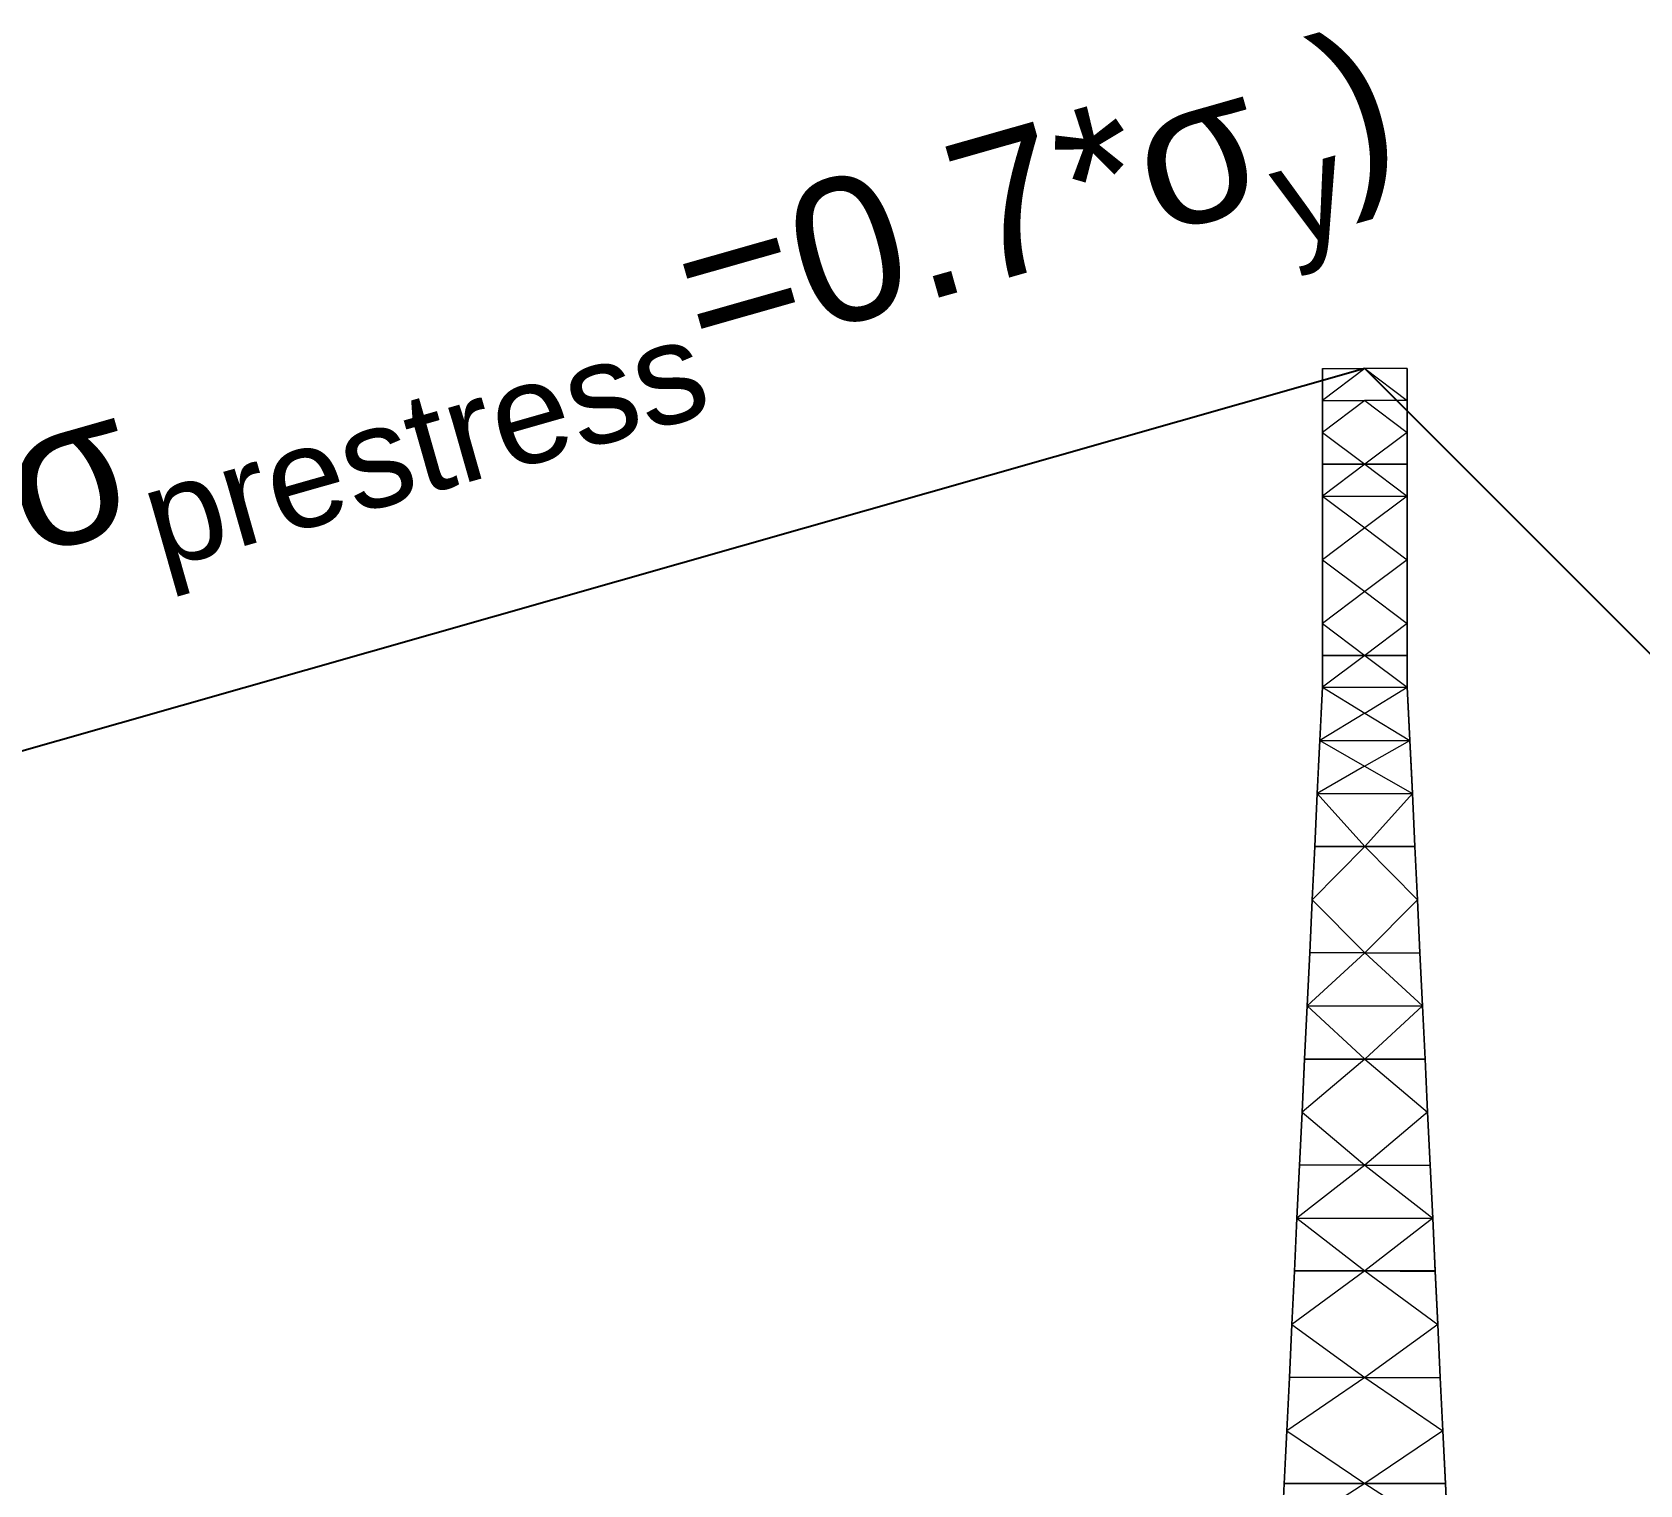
# Model space of a CAD drawing. Header units: millimetres. Extents: x 674 to 5889, y -153 to 3954.
# Drawn here: x 5735.95 to 5775.19, y 3861.84 to 3897.29 of the extents above; entities that cross this region are included whole.
import ezdxf

# ---------------------------------------------------------------- set-up
doc = ezdxf.new("R2010")
doc.units = ezdxf.units.MM
doc.layers.add('Dimensions', color=7, linetype='Continuous')
doc.layers.add('Ropes', color=3, linetype='Continuous')
doc.layers.add('Towers', color=1, linetype='Continuous', lineweight=0)
doc.styles.get("Standard").update_dxf_attribs({"font": 'arial.ttf'})

msp = doc.modelspace()

# ---------------------------------------------------------------- linework, layer by layer
at = {"layer": 'Ropes'}
for q in [(5653.578, 3856.377), (5883.478, 3774.077)]:
    msp.add_line((5768.478, 3889.077), q, dxfattribs=at)
at = {"layer": 'Towers'}
for p, q in [((5768.478, 3889.077), (5767.442, 3888.3)), ((5767.442, 3889.077), (5768.478, 3889.077)), ((5768.478, 3889.077), (5767.442, 3888.3)), ((5767.442, 3889.077), (5768.478, 3889.077)), ((5767.442, 3889.077), (5767.442, 3888.3)), ((5767.442, 3888.3), (5767.442, 3889.077)), ((5767.442, 3889.077), (5767.442, 3888.3)), ((5767.442, 3888.3), (5767.442, 3889.077)), ((5768.478, 3889.077), (5769.515, 3888.3)), ((5769.515, 3889.077), (5768.478, 3889.077)), ((5768.478, 3889.077), (5769.515, 3888.3)), ((5769.515, 3889.077), (5768.478, 3889.077)), ((5769.515, 3889.077), (5769.515, 3888.3)), ((5769.515, 3888.3), (5769.515, 3889.077)), ((5769.515, 3889.077), (5769.515, 3888.3)), ((5769.515, 3888.3), (5769.515, 3889.077)), ((5768.478, 3888.3), (5767.442, 3887.522)), ((5767.442, 3888.3), (5768.478, 3888.3)), ((5768.478, 3888.3), (5767.442, 3887.522)), ((5767.442, 3888.3), (5768.478, 3888.3)), ((5767.442, 3888.3), (5767.442, 3887.522)), ((5767.442, 3887.522), (5767.442, 3888.3)), ((5767.442, 3888.3), (5767.442, 3887.522)), ((5767.442, 3887.522), (5767.442, 3888.3)), ((5768.478, 3888.3), (5769.515, 3887.522)), ((5769.515, 3888.3), (5768.478, 3888.3)), ((5768.478, 3888.3), (5769.515, 3887.522)), ((5769.515, 3888.3), (5768.478, 3888.3)), ((5769.515, 3888.3), (5769.515, 3887.522)), ((5769.515, 3887.522), (5769.515, 3888.3)), ((5769.515, 3888.3), (5769.515, 3887.522)), ((5769.515, 3887.522), (5769.515, 3888.3)), ((5767.442, 3887.522), (5768.478, 3886.745)), ((5767.442, 3887.522), (5768.478, 3886.745)), ((5767.442, 3887.522), (5767.442, 3886.745)), ((5767.442, 3886.745), (5767.442, 3887.522)), ((5767.442, 3887.522), (5767.442, 3886.745)), ((5767.442, 3886.745), (5767.442, 3887.522)), ((5769.515, 3887.522), (5768.478, 3886.745)), ((5769.515, 3887.522), (5768.478, 3886.745)), ((5769.515, 3887.522), (5769.515, 3886.745)), ((5769.515, 3886.745), (5769.515, 3887.522)), ((5769.515, 3887.522), (5769.515, 3886.745)), ((5769.515, 3886.745), (5769.515, 3887.522)), ((5768.478, 3886.745), (5767.442, 3886.745)), ((5767.442, 3886.745), (5768.478, 3886.745)), ((5767.442, 3886.745), (5768.478, 3886.745)), ((5768.478, 3886.745), (5767.442, 3885.968)), ((5767.442, 3886.745), (5768.478, 3886.745)), ((5768.478, 3886.745), (5767.442, 3885.968)), ((5767.442, 3886.745), (5767.442, 3885.968)), ((5767.442, 3885.968), (5767.442, 3886.745)), ((5767.442, 3886.745), (5767.442, 3885.968)), ((5767.442, 3885.968), (5767.442, 3886.745)), ((5769.515, 3886.745), (5768.478, 3886.745)), ((5768.478, 3886.745), (5769.515, 3886.745)), ((5768.478, 3886.745), (5769.515, 3886.745)), ((5768.478, 3886.745), (5769.515, 3885.968)), ((5768.478, 3886.745), (5769.515, 3886.745)), ((5768.478, 3886.745), (5769.515, 3885.968)), ((5769.515, 3886.745), (5769.515, 3885.968)), ((5769.515, 3885.968), (5769.515, 3886.745)), ((5769.515, 3886.745), (5769.515, 3885.968)), ((5769.515, 3885.968), (5769.515, 3886.745)), ((5767.442, 3885.968), (5769.515, 3885.968)), ((5767.442, 3885.968), (5768.478, 3885.19)), ((5767.442, 3885.968), (5769.515, 3885.968)), ((5767.442, 3885.968), (5768.478, 3885.19)), ((5767.442, 3885.968), (5767.442, 3885.19)), ((5767.442, 3884.413), (5767.442, 3885.968)), ((5767.442, 3885.968), (5767.442, 3885.19)), ((5767.442, 3884.413), (5767.442, 3885.968)), ((5769.515, 3885.968), (5768.478, 3885.19)), ((5769.515, 3885.968), (5768.478, 3885.19)), ((5769.515, 3885.968), (5769.515, 3885.19)), ((5769.515, 3884.413), (5769.515, 3885.968)), ((5769.515, 3885.968), (5769.515, 3885.19)), ((5769.515, 3884.413), (5769.515, 3885.968)), ((5768.478, 3885.19), (5767.442, 3884.413)), ((5768.478, 3885.19), (5767.442, 3884.413)), ((5767.442, 3885.19), (5767.442, 3884.413)), ((5767.442, 3885.19), (5767.442, 3884.413)), ((5768.478, 3885.19), (5769.515, 3884.413)), ((5768.478, 3885.19), (5769.515, 3884.413)), ((5769.515, 3885.19), (5769.515, 3884.413)), ((5769.515, 3885.19), (5769.515, 3884.413)), ((5767.442, 3884.413), (5768.478, 3883.636)), ((5767.442, 3884.413), (5768.478, 3883.636)), ((5767.442, 3884.413), (5767.442, 3883.636)), ((5767.442, 3882.858), (5767.442, 3884.413)), ((5767.442, 3884.413), (5767.442, 3883.636)), ((5767.442, 3882.858), (5767.442, 3884.413)), ((5769.515, 3884.413), (5768.478, 3883.636)), ((5769.515, 3884.413), (5768.478, 3883.636)), ((5769.515, 3884.413), (5769.515, 3883.636)), ((5769.515, 3882.858), (5769.515, 3884.413)), ((5769.515, 3884.413), (5769.515, 3883.636)), ((5769.515, 3882.858), (5769.515, 3884.413)), ((5768.478, 3883.636), (5767.442, 3882.858)), ((5768.478, 3883.636), (5767.442, 3882.858)), ((5767.442, 3883.636), (5767.442, 3882.858)), ((5767.442, 3883.636), (5767.442, 3882.858)), ((5768.478, 3883.636), (5769.515, 3882.858)), ((5768.478, 3883.636), (5769.515, 3882.858)), ((5769.515, 3883.636), (5769.515, 3882.858)), ((5769.515, 3883.636), (5769.515, 3882.858)), ((5767.442, 3882.858), (5768.478, 3882.081)), ((5767.442, 3882.858), (5768.478, 3882.081)), ((5767.442, 3882.858), (5767.442, 3882.081)), ((5767.442, 3882.081), (5767.442, 3882.858)), ((5767.442, 3882.858), (5767.442, 3882.081)), ((5767.442, 3882.081), (5767.442, 3882.858)), ((5769.515, 3882.858), (5768.478, 3882.081)), ((5769.515, 3882.858), (5768.478, 3882.081)), ((5769.515, 3882.858), (5769.515, 3882.081)), ((5769.515, 3882.081), (5769.515, 3882.858)), ((5769.515, 3882.858), (5769.515, 3882.081)), ((5769.515, 3882.081), (5769.515, 3882.858)), ((5768.478, 3882.081), (5767.442, 3882.081)), ((5767.442, 3882.081), (5768.478, 3882.081)), ((5768.478, 3882.081), (5767.442, 3881.303)), ((5768.478, 3882.081), (5767.442, 3882.081)), ((5768.478, 3882.081), (5767.442, 3881.303)), ((5768.478, 3882.081), (5767.442, 3882.081)), ((5767.442, 3882.081), (5767.442, 3881.303)), ((5767.442, 3881.303), (5767.442, 3882.081)), ((5767.442, 3882.081), (5767.442, 3881.303)), ((5767.442, 3881.303), (5767.442, 3882.081)), ((5769.515, 3882.081), (5768.478, 3882.081)), ((5768.478, 3882.081), (5769.515, 3882.081)), ((5768.478, 3882.081), (5769.515, 3881.303)), ((5768.478, 3882.081), (5769.515, 3882.081)), ((5768.478, 3882.081), (5769.515, 3881.303)), ((5768.478, 3882.081), (5769.515, 3882.081)), ((5769.515, 3882.081), (5769.515, 3881.303)), ((5769.515, 3881.303), (5769.515, 3882.081)), ((5769.515, 3882.081), (5769.515, 3881.303)), ((5769.515, 3881.303), (5769.515, 3882.081)), ((5767.38, 3880.008), (5767.442, 3881.303)), ((5767.38, 3880.008), (5767.442, 3881.303)), ((5767.412, 3880.675), (5767.442, 3881.303)), ((5767.442, 3881.303), (5767.412, 3880.675)), ((5767.442, 3881.303), (5769.515, 3881.303)), ((5767.442, 3881.303), (5768.48, 3880.675)), ((5767.442, 3881.303), (5769.515, 3881.303)), ((5767.442, 3881.303), (5768.48, 3880.675)), ((5768.48, 3880.675), (5769.515, 3881.303)), ((5768.48, 3880.675), (5769.515, 3881.303)), ((5769.545, 3880.675), (5769.515, 3881.303)), ((5769.577, 3880.008), (5769.515, 3881.303)), ((5769.515, 3881.303), (5769.545, 3880.675)), ((5769.577, 3880.008), (5769.515, 3881.303)), ((5768.48, 3880.675), (5767.38, 3880.008)), ((5768.48, 3880.675), (5767.38, 3880.008)), ((5767.412, 3880.675), (5767.38, 3880.008)), ((5767.412, 3880.675), (5767.38, 3880.008)), ((5768.48, 3880.675), (5769.577, 3880.008)), ((5768.48, 3880.675), (5769.577, 3880.008)), ((5769.545, 3880.675), (5769.577, 3880.008)), ((5769.545, 3880.675), (5769.577, 3880.008)), ((5767.318, 3878.712), (5767.38, 3880.008)), ((5767.318, 3878.712), (5767.38, 3880.008)), ((5767.349, 3879.375), (5767.38, 3880.008)), ((5767.38, 3880.008), (5767.349, 3879.375)), ((5767.38, 3880.008), (5769.577, 3880.008)), ((5767.38, 3880.008), (5768.469, 3879.375)), ((5767.38, 3880.008), (5769.577, 3880.008)), ((5767.38, 3880.008), (5768.469, 3879.375)), ((5768.469, 3879.375), (5769.577, 3880.008)), ((5768.469, 3879.375), (5769.577, 3880.008)), ((5769.607, 3879.375), (5769.577, 3880.008)), ((5769.639, 3878.712), (5769.577, 3880.008)), ((5769.577, 3880.008), (5769.607, 3879.375)), ((5769.639, 3878.712), (5769.577, 3880.008)), ((5768.469, 3879.375), (5767.318, 3878.712)), ((5768.469, 3879.375), (5767.318, 3878.712)), ((5767.349, 3879.375), (5767.318, 3878.712)), ((5767.349, 3879.375), (5767.318, 3878.712)), ((5768.469, 3879.375), (5769.639, 3878.712)), ((5768.469, 3879.375), (5769.639, 3878.712)), ((5769.607, 3879.375), (5769.639, 3878.712)), ((5769.607, 3879.375), (5769.639, 3878.712)), ((5767.318, 3878.712), (5767.256, 3877.419)), ((5767.256, 3877.417), (5767.318, 3878.712)), ((5767.318, 3878.712), (5767.256, 3877.419)), ((5767.256, 3877.417), (5767.318, 3878.712)), ((5767.318, 3878.712), (5769.639, 3878.712)), ((5767.318, 3878.712), (5768.478, 3877.419)), ((5767.318, 3878.712), (5769.639, 3878.712)), ((5767.318, 3878.712), (5768.478, 3877.419)), ((5769.639, 3878.712), (5768.478, 3877.419)), ((5769.639, 3878.712), (5768.478, 3877.419)), ((5769.639, 3878.712), (5769.7, 3877.419)), ((5769.7, 3877.417), (5769.639, 3878.712)), ((5769.639, 3878.712), (5769.7, 3877.419)), ((5769.7, 3877.417), (5769.639, 3878.712)), ((5768.478, 3877.419), (5767.194, 3876.121)), ((5768.478, 3877.419), (5767.194, 3876.121)), ((5767.256, 3877.419), (5767.194, 3876.121)), ((5767.256, 3877.419), (5767.194, 3876.121)), ((5767.194, 3876.121), (5767.256, 3877.417)), ((5767.194, 3876.121), (5767.256, 3877.417)), ((5768.478, 3877.419), (5767.256, 3877.419)), ((5767.256, 3877.419), (5768.478, 3877.419)), ((5768.478, 3877.419), (5767.256, 3877.417)), ((5768.478, 3877.419), (5767.256, 3877.417)), ((5767.256, 3877.419), (5767.256, 3877.417)), ((5767.256, 3877.419), (5767.256, 3877.417)), ((5769.7, 3877.419), (5768.478, 3877.419)), ((5768.478, 3877.419), (5769.7, 3877.419)), ((5768.478, 3877.419), (5769.7, 3877.417)), ((5768.478, 3877.419), (5769.762, 3876.121)), ((5768.478, 3877.419), (5769.7, 3877.417)), ((5768.478, 3877.419), (5769.762, 3876.121)), ((5769.7, 3877.419), (5769.7, 3877.417)), ((5769.7, 3877.419), (5769.762, 3876.121)), ((5769.7, 3877.419), (5769.7, 3877.417)), ((5769.7, 3877.419), (5769.762, 3876.121)), ((5769.762, 3876.121), (5769.7, 3877.417)), ((5769.762, 3876.121), (5769.7, 3877.417)), ((5767.194, 3876.121), (5767.132, 3874.826)), ((5767.132, 3874.825), (5767.194, 3876.121)), ((5767.194, 3876.121), (5767.132, 3874.826)), ((5767.132, 3874.825), (5767.194, 3876.121)), ((5767.194, 3876.121), (5768.478, 3874.826)), ((5767.194, 3876.121), (5768.478, 3874.826)), ((5769.762, 3876.121), (5768.478, 3874.826)), ((5769.762, 3876.121), (5768.478, 3874.826)), ((5769.762, 3876.121), (5769.824, 3874.826)), ((5769.824, 3874.825), (5769.762, 3876.121)), ((5769.762, 3876.121), (5769.824, 3874.826)), ((5769.824, 3874.825), (5769.762, 3876.121)), ((5768.478, 3874.826), (5767.07, 3873.53)), ((5768.478, 3874.826), (5767.07, 3873.53)), ((5767.132, 3874.826), (5767.07, 3873.53)), ((5767.132, 3874.826), (5767.07, 3873.53)), ((5767.07, 3873.53), (5767.132, 3874.825)), ((5767.07, 3873.53), (5767.132, 3874.825)), ((5768.478, 3874.826), (5767.132, 3874.825)), ((5768.478, 3874.826), (5767.132, 3874.825)), ((5767.132, 3874.826), (5767.132, 3874.825)), ((5767.132, 3874.826), (5767.132, 3874.825)), ((5768.478, 3874.826), (5769.824, 3874.825)), ((5768.478, 3874.826), (5769.886, 3873.53)), ((5768.478, 3874.826), (5769.824, 3874.825)), ((5768.478, 3874.826), (5769.886, 3873.53)), ((5769.824, 3874.826), (5769.824, 3874.825)), ((5769.824, 3874.826), (5769.886, 3873.53)), ((5769.824, 3874.826), (5769.824, 3874.825)), ((5769.824, 3874.826), (5769.886, 3873.53)), ((5769.886, 3873.53), (5769.824, 3874.825)), ((5769.886, 3873.53), (5769.824, 3874.825)), ((5767.07, 3873.53), (5767.008, 3872.232)), ((5767.008, 3872.234), (5767.07, 3873.53)), ((5767.07, 3873.53), (5767.008, 3872.232)), ((5767.008, 3872.234), (5767.07, 3873.53)), ((5767.07, 3873.53), (5769.886, 3873.53)), ((5767.07, 3873.53), (5768.478, 3872.232)), ((5767.07, 3873.53), (5769.886, 3873.53)), ((5767.07, 3873.53), (5768.478, 3872.232)), ((5769.886, 3873.53), (5768.478, 3872.232)), ((5769.886, 3873.53), (5768.478, 3872.232)), ((5769.886, 3873.53), (5769.948, 3872.232)), ((5769.948, 3872.234), (5769.886, 3873.53)), ((5769.886, 3873.53), (5769.948, 3872.232)), ((5769.948, 3872.234), (5769.886, 3873.53)), ((5766.946, 3870.939), (5767.008, 3872.234)), ((5766.946, 3870.939), (5767.008, 3872.234)), ((5768.478, 3872.232), (5766.946, 3870.939)), ((5768.478, 3872.232), (5766.946, 3870.939)), ((5767.008, 3872.232), (5766.946, 3870.939)), ((5767.008, 3872.232), (5766.946, 3870.939)), ((5768.478, 3872.232), (5767.008, 3872.234)), ((5768.478, 3872.232), (5767.008, 3872.234)), ((5767.008, 3872.232), (5767.008, 3872.234)), ((5767.008, 3872.232), (5767.008, 3872.234)), ((5768.478, 3872.232), (5767.008, 3872.232)), ((5767.008, 3872.232), (5768.478, 3872.232)), ((5768.478, 3872.232), (5769.948, 3872.234)), ((5768.478, 3872.232), (5769.948, 3872.234)), ((5769.948, 3872.232), (5768.478, 3872.232)), ((5768.478, 3872.232), (5769.948, 3872.232)), ((5768.478, 3872.232), (5770.01, 3870.939)), ((5768.478, 3872.232), (5770.01, 3870.939)), ((5769.948, 3872.232), (5769.948, 3872.234)), ((5770.01, 3870.939), (5769.948, 3872.234)), ((5769.948, 3872.232), (5769.948, 3872.234)), ((5770.01, 3870.939), (5769.948, 3872.234)), ((5769.948, 3872.232), (5770.01, 3870.939)), ((5769.948, 3872.232), (5770.01, 3870.939)), ((5766.946, 3870.939), (5766.884, 3869.645)), ((5766.884, 3869.643), (5766.946, 3870.939)), ((5766.946, 3870.939), (5766.884, 3869.645)), ((5766.884, 3869.643), (5766.946, 3870.939)), ((5766.946, 3870.939), (5768.478, 3869.645)), ((5766.946, 3870.939), (5768.478, 3869.645)), ((5770.01, 3870.939), (5768.478, 3869.645)), ((5770.01, 3870.939), (5768.478, 3869.645)), ((5770.01, 3870.939), (5770.072, 3869.645)), ((5770.072, 3869.643), (5770.01, 3870.939)), ((5770.01, 3870.939), (5770.072, 3869.645)), ((5770.072, 3869.643), (5770.01, 3870.939)), ((5768.478, 3869.645), (5766.822, 3868.347)), ((5768.478, 3869.645), (5766.822, 3868.347)), ((5766.884, 3869.645), (5766.822, 3868.347)), ((5766.884, 3869.645), (5766.822, 3868.347)), ((5766.822, 3868.347), (5766.884, 3869.643)), ((5766.822, 3868.347), (5766.884, 3869.643)), ((5768.478, 3869.645), (5766.884, 3869.643)), ((5768.478, 3869.645), (5766.884, 3869.643)), ((5766.884, 3869.645), (5766.884, 3869.643)), ((5766.884, 3869.645), (5766.884, 3869.643)), ((5768.478, 3869.645), (5770.072, 3869.643)), ((5768.478, 3869.645), (5770.134, 3868.347)), ((5768.478, 3869.645), (5770.072, 3869.643)), ((5768.478, 3869.645), (5770.134, 3868.347)), ((5770.072, 3869.645), (5770.072, 3869.643)), ((5770.072, 3869.645), (5770.134, 3868.347)), ((5770.072, 3869.645), (5770.072, 3869.643)), ((5770.072, 3869.645), (5770.134, 3868.347)), ((5770.134, 3868.347), (5770.072, 3869.643)), ((5770.134, 3868.347), (5770.072, 3869.643)), ((5766.76, 3867.052), (5766.822, 3868.347)), ((5766.76, 3867.052), (5766.822, 3868.347)), ((5766.822, 3868.347), (5766.761, 3867.063)), ((5766.822, 3868.347), (5766.761, 3867.063)), ((5766.822, 3868.347), (5770.134, 3868.347)), ((5766.822, 3868.347), (5768.478, 3867.063)), ((5766.822, 3868.347), (5770.134, 3868.347)), ((5766.822, 3868.347), (5768.478, 3867.063)), ((5770.134, 3868.347), (5768.479, 3867.063)), ((5770.134, 3868.347), (5768.479, 3867.063)), ((5770.134, 3868.347), (5770.196, 3867.063)), ((5770.196, 3867.052), (5770.134, 3868.347)), ((5770.134, 3868.347), (5770.196, 3867.063)), ((5770.196, 3867.052), (5770.134, 3868.347)), ((5768.478, 3867.063), (5766.698, 3865.756)), ((5768.478, 3867.063), (5766.698, 3865.756)), ((5766.761, 3867.063), (5766.698, 3865.756)), ((5766.761, 3867.063), (5766.698, 3865.756)), ((5766.698, 3865.756), (5766.76, 3867.052)), ((5766.698, 3865.756), (5766.76, 3867.052)), ((5768.478, 3867.063), (5766.76, 3867.052)), ((5768.478, 3867.063), (5766.76, 3867.052)), ((5766.761, 3867.063), (5766.76, 3867.052)), ((5766.761, 3867.063), (5766.76, 3867.052)), ((5768.479, 3867.063), (5766.761, 3867.063)), ((5766.761, 3867.063), (5768.478, 3867.063)), ((5768.478, 3867.063), (5770.196, 3867.063)), ((5770.196, 3867.063), (5768.479, 3867.063)), ((5768.479, 3867.063), (5770.196, 3867.052)), ((5768.479, 3867.063), (5770.258, 3865.756)), ((5768.479, 3867.063), (5770.196, 3867.052)), ((5768.479, 3867.063), (5770.258, 3865.756)), ((5770.196, 3867.063), (5770.196, 3867.052)), ((5770.196, 3867.063), (5770.258, 3865.756)), ((5770.196, 3867.063), (5770.196, 3867.052)), ((5770.196, 3867.063), (5770.258, 3865.756)), ((5770.258, 3865.756), (5770.196, 3867.052)), ((5770.258, 3865.756), (5770.196, 3867.052)), ((5766.698, 3865.756), (5766.636, 3864.461)), ((5766.636, 3864.46), (5766.698, 3865.756)), ((5766.698, 3865.756), (5766.636, 3864.461)), ((5766.636, 3864.46), (5766.698, 3865.756)), ((5766.698, 3865.756), (5768.478, 3864.461)), ((5766.698, 3865.756), (5768.478, 3864.461)), ((5770.258, 3865.756), (5768.478, 3864.461)), ((5770.258, 3865.756), (5768.478, 3864.461)), ((5770.258, 3865.756), (5770.32, 3864.461)), ((5770.32, 3864.46), (5770.258, 3865.756)), ((5770.258, 3865.756), (5770.32, 3864.461)), ((5770.32, 3864.46), (5770.258, 3865.756)), ((5768.478, 3864.461), (5766.574, 3863.165)), ((5768.478, 3864.461), (5766.574, 3863.165)), ((5766.636, 3864.461), (5766.574, 3863.165)), ((5766.636, 3864.461), (5766.574, 3863.165)), ((5766.574, 3863.165), (5766.636, 3864.46)), ((5766.574, 3863.165), (5766.636, 3864.46)), ((5768.478, 3864.461), (5766.636, 3864.46)), ((5768.478, 3864.461), (5766.636, 3864.46)), ((5766.636, 3864.461), (5766.636, 3864.46)), ((5766.636, 3864.461), (5766.636, 3864.46)), ((5768.478, 3864.461), (5770.32, 3864.46)), ((5768.478, 3864.461), (5770.382, 3863.165)), ((5768.478, 3864.461), (5770.32, 3864.46)), ((5768.478, 3864.461), (5770.382, 3863.165)), ((5770.32, 3864.461), (5770.32, 3864.46)), ((5770.32, 3864.461), (5770.382, 3863.165)), ((5770.32, 3864.461), (5770.32, 3864.46)), ((5770.32, 3864.461), (5770.382, 3863.165)), ((5770.382, 3863.165), (5770.32, 3864.46)), ((5770.382, 3863.165), (5770.32, 3864.46)), ((5766.512, 3861.869), (5766.574, 3863.165)), ((5766.512, 3861.869), (5766.574, 3863.165)), ((5766.574, 3863.165), (5766.513, 3861.881)), ((5766.574, 3863.165), (5766.513, 3861.881)), ((5766.574, 3863.165), (5768.478, 3861.881)), ((5766.574, 3863.165), (5768.478, 3861.881)), ((5770.382, 3863.165), (5768.479, 3861.881)), ((5770.382, 3863.165), (5768.479, 3861.881)), ((5770.382, 3863.165), (5770.443, 3861.881)), ((5770.444, 3861.869), (5770.382, 3863.165)), ((5770.382, 3863.165), (5770.443, 3861.881)), ((5770.444, 3861.869), (5770.382, 3863.165)), ((5768.478, 3861.881), (5766.45, 3860.574)), ((5768.478, 3861.881), (5766.45, 3860.574)), ((5766.513, 3861.881), (5766.45, 3860.574)), ((5766.513, 3861.881), (5766.45, 3860.574)), ((5766.45, 3860.574), (5766.512, 3861.869)), ((5766.45, 3860.574), (5766.512, 3861.869)), ((5768.478, 3861.881), (5766.512, 3861.869)), ((5768.478, 3861.881), (5766.512, 3861.869)), ((5766.513, 3861.881), (5766.512, 3861.869)), ((5766.513, 3861.881), (5766.512, 3861.869)), ((5768.479, 3861.881), (5766.513, 3861.881)), ((5766.513, 3861.881), (5768.478, 3861.881)), ((5768.478, 3861.881), (5770.443, 3861.881)), ((5770.443, 3861.881), (5768.479, 3861.881)), ((5768.479, 3861.881), (5770.444, 3861.869)), ((5768.479, 3861.881), (5770.506, 3860.574)), ((5768.479, 3861.881), (5770.444, 3861.869)), ((5768.479, 3861.881), (5770.506, 3860.574)), ((5770.443, 3861.881), (5770.444, 3861.869)), ((5770.443, 3861.881), (5770.506, 3860.574)), ((5770.443, 3861.881), (5770.444, 3861.869)), ((5770.443, 3861.881), (5770.506, 3860.574)), ((5770.506, 3860.574), (5770.444, 3861.869)), ((5770.506, 3860.574), (5770.444, 3861.869))]:
    msp.add_line(p, q, dxfattribs=at)

# ---------------------------------------------------------------- texts
at = {"layer": 'Dimensions', "insert": (5665.771, 3868.177), "char_height": 3.5, "attachment_point": 1, "rotation": 15.8861}
msp.add_mtext_dynamic_manual_height_columns('\\A1;Main Upper Cable (Ap=600mm², {\\fArial|b0|i0|c161|p34;σ\\fArial|b0|i0|c0|p34;\\H0.7x;\\S^ prestress;}=0.7*{\\fArial|b0|i0|c161|p34;σ\\fArial|b0|i0|c0|p34;\\H0.7x;\\S^ y;})', width=119.01725, gutter_width=12.5, heights=[0], dxfattribs=at)

doc.saveas('drawing.dxf')
